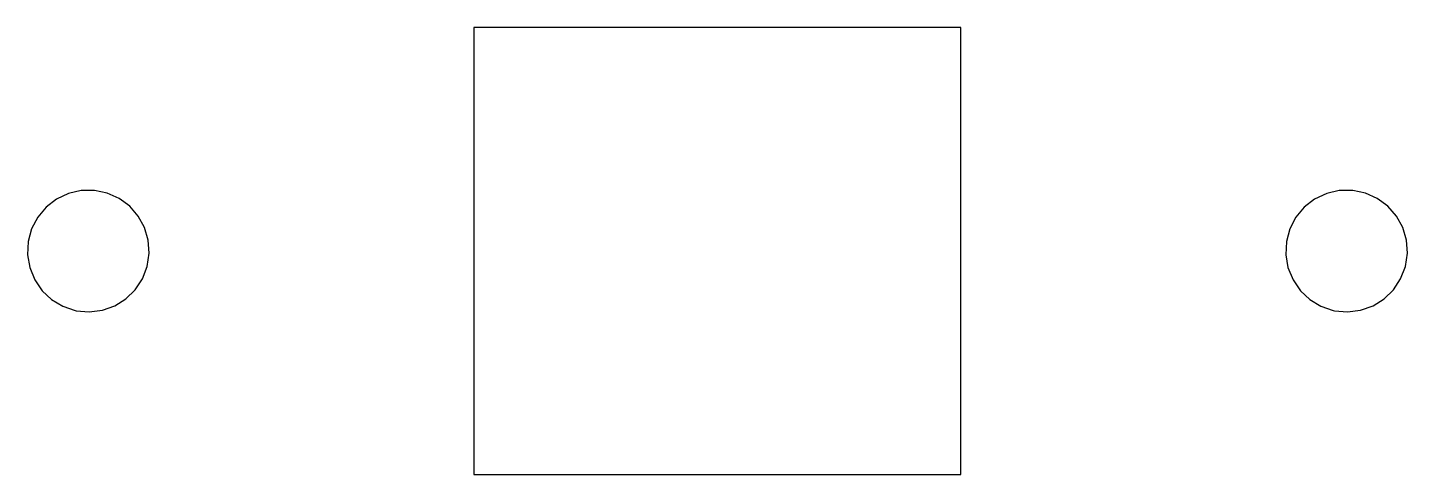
# Model space of a CAD drawing. Header units: metres. Extents: x -1.5 to 32.5, y -5.5 to 5.5.
import ezdxf

# ---------------------------------------------------------------- set-up
doc = ezdxf.new("R2010")
doc.units = ezdxf.units.M

msp = doc.modelspace()

# ---------------------------------------------------------------- linework, layer by layer
for p, q in [((21.5, 5.5), (9.5, 5.5)), ((9.5, 5.5), (9.5, -5.5)), ((21.5, -5.5), (21.5, 5.5)), ((-0.49, 1.418), (-0.788, 1.276)), ((-0.179, 1.489), (-0.49, 1.418)), ((0.151, 1.492), (-0.179, 1.489)), ((0.464, 1.427), (0.151, 1.492)), ((0.755, 1.296), (0.464, 1.427)), ((30.51, 1.418), (30.212, 1.276)), ((30.821, 1.489), (30.51, 1.418)), ((31.151, 1.492), (30.821, 1.489)), ((31.463, 1.427), (31.151, 1.492)), ((31.755, 1.296), (31.463, 1.427)), ((-1.04, 1.08), (-1.246, 0.835)), ((-0.788, 1.276), (-1.04, 1.08)), ((1.02, 1.1), (0.755, 1.296)), ((1.23, 0.859), (1.02, 1.1)), ((29.959, 1.08), (29.754, 0.835)), ((30.212, 1.276), (29.959, 1.08)), ((32.02, 1.1), (31.755, 1.296)), ((32.23, 0.859), (32.02, 1.1)), ((-1.246, 0.835), (-1.398, 0.543)), ((1.384, 0.578), (1.23, 0.859)), ((29.754, 0.835), (29.602, 0.543)), ((32.384, 0.578), (32.23, 0.859)), ((-1.398, 0.543), (-1.482, 0.235)), ((1.477, 0.263), (1.384, 0.578)), ((29.602, 0.543), (29.518, 0.235)), ((32.477, 0.263), (32.384, 0.578)), ((-1.482, 0.235), (-1.497, -0.094)), ((1.499, -0.057), (1.477, 0.263)), ((29.518, 0.235), (29.503, -0.094)), ((32.499, -0.057), (32.477, 0.263)), ((-1.497, -0.094), (-1.443, -0.409)), ((1.45, -0.382), (1.499, -0.057)), ((29.503, -0.094), (29.557, -0.409)), ((32.45, -0.382), (32.499, -0.057)), ((-1.443, -0.409), (-1.319, -0.714)), ((1.332, -0.689), (1.45, -0.382)), ((29.557, -0.409), (29.681, -0.714)), ((32.332, -0.689), (32.45, -0.382)), ((-1.319, -0.714), (-1.138, -0.978)), ((-1.138, -0.978), (-0.904, -1.197)), ((0.927, -1.179), (1.156, -0.956)), ((1.156, -0.956), (1.332, -0.689)), ((29.681, -0.714), (29.862, -0.978)), ((29.862, -0.978), (30.096, -1.197)), ((31.927, -1.179), (32.156, -0.956)), ((32.156, -0.956), (32.332, -0.689)), ((-0.904, -1.197), (-0.63, -1.361)), ((0.346, -1.46), (0.656, -1.349)), ((0.656, -1.349), (0.927, -1.179)), ((30.096, -1.197), (30.37, -1.361)), ((31.346, -1.46), (31.656, -1.349)), ((31.656, -1.349), (31.927, -1.179)), ((-0.63, -1.361), (-0.327, -1.464)), ((-0.327, -1.464), (-0.3, -1.47)), ((-0.3, -1.47), (0.019, -1.5)), ((0.019, -1.5), (0.346, -1.46)), ((30.37, -1.361), (30.673, -1.464)), ((30.673, -1.464), (30.7, -1.47)), ((30.7, -1.47), (31.019, -1.5)), ((31.019, -1.5), (31.346, -1.46)), ((9.5, -5.5), (21.5, -5.5))]:
    msp.add_line(p, q)

doc.saveas('drawing.dxf')
